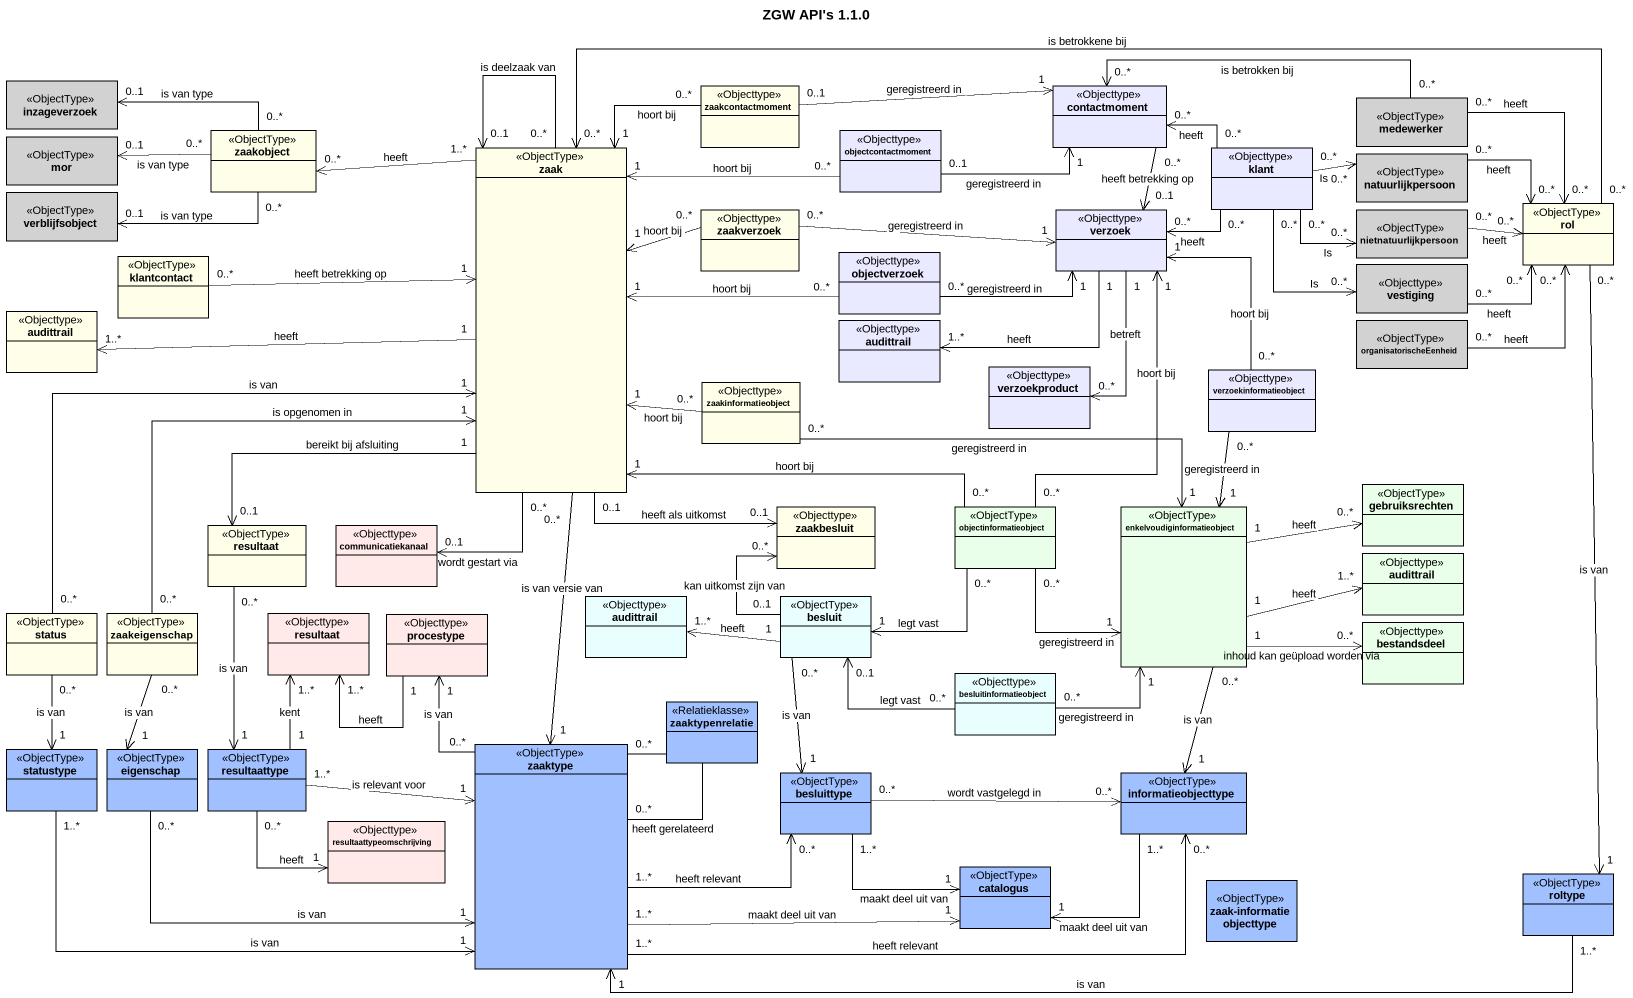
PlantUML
@startuml
title ZGW API's 1.1.0
hide circle
hide empty members
class inzageverzoek <<ObjectType>> #D2D2D2
class zaakcontactmoment <<Objecttype>> #FFFFE9
class contactmoment <<Objecttype>> #E9E9FF
class mor <<ObjectType>> #D2D2D2
class zaakobject <<ObjectType>> #FFFFE9
class objectcontactmoment <<Objecttype>> #E9E9FF
class medewerker <<ObjectType>> #D2D2D2
class zaak <<ObjectType>> #FFFFE9
class klant <<Objecttype>> #E9E9FF
class natuurlijkpersoon <<ObjectType>> #D2D2D2
class verblijfsobject <<ObjectType>> #D2D2D2
class zaakverzoek <<Objecttype>> #FFFFE9
class verzoek <<Objecttype>> #E9E9FF
class nietnatuurlijkpersoon <<ObjectType>> #D2D2D2
class rol <<ObjectType>> #FFFFE9
class klantcontact <<ObjectType>> #FFFFE9
class objectverzoek <<Objecttype>> #E9E9FF
class vestiging <<Objecttype>> #D2D2D2
class audittrail <<Objecttype>> #FFFFE9
class "audittrail" as audittrail_2 <<Objecttype>> #E9E9FF
class organisatorischeEenheid <<ObjectType>> #D2D2D2
class zaakinformatieobject <<Objecttype>> #FFFFE9
class verzoekproduct <<Objecttype>> #E9E9FF
class verzoekinformatieobject <<Objecttype>> #E9E9FF
class gebruiksrechten <<ObjectType>> #E9FFE9
class resultaat <<ObjectType>> #FFFFE9
class communicatiekanaal <<Objecttype>> #FFE9E9
class zaakbesluit <<Objecttype>> #FFFFE9
class objectinformatieobject <<ObjectType>> #E9FFE9
class enkelvoudiginformatieobject <<ObjectType>> #E9FFE9
class "audittrail" as audittrail_3 <<Objecttype>> #E9FFE9
class status <<ObjectType>> #FFFFE9
class zaakeigenschap <<ObjectType>> #FFFFE9
class "resultaat" as resultaat_2 <<Objecttype>> #FFE9E9
class procestype <<Objecttype>> #FFE9E9
class "audittrail" as audittrail_4 <<Objecttype>> #E9FFFF
class besluit <<ObjectType>> #E9FFFF
class bestandsdeel <<Objecttype>> #E9FFE9
class besluitinformatieobject <<Objecttype>> #E9FFFF
class zaaktypenrelatie <<Relatieklasse>> #A0C0FF
class statustype <<ObjectType>> #A0C0FF
class eigenschap <<ObjectType>> #A0C0FF
class resultaattype <<ObjectType>> #A0C0FF
class zaaktype <<ObjectType>> #A0C0FF
class besluittype <<ObjectType>> #A0C0FF
class informatieobjecttype <<ObjectType>> #A0C0FF
class resultaattypeomschrijving <<Objecttype>> #FFE9E9
class catalogus <<ObjectType>> #A0C0FF
class "zaak-informatieobjecttype" as zaak_informatieobjecttype <<ObjectType>> #A0C0FF
class roltype <<ObjectType>> #A0C0FF
zaakcontactmoment "0..1" -right-> "1" contactmoment : geregistreerd in
contactmoment "1" <-left- "0..1" objectcontactmoment : geregistreerd in
contactmoment "0..*" --> "0..1" verzoek : heeft betrekking op
zaakobject "0..*" -left-> "0..1" inzageverzoek : is van type
zaakobject "0..*" -left-> "0..1" mor : is van type
zaakobject "0..*" -left-> "0..1" verblijfsobject : is van type
objectcontactmoment "0..*" -left-> "1" zaak : hoort bij
medewerker "0..*" -left-> "0..*" contactmoment : is betrokken bij
medewerker "0..*" --> "0..*" rol : heeft
zaak "1" <-up- "0..*" zaakcontactmoment : hoort bij
zaak "1..*" -left-> "0..*" zaakobject : heeft
zaak "0..*" --> "0..1" zaak : is deelzaak van
zaak "1" <-right- "0..*" zaakverzoek : hoort bij
zaak "1" -left-> "1..*" audittrail : heeft
zaak "1" <-right- "0..*" zaakinformatieobject : hoort bij
zaak "0..*" --> "0..1" communicatiekanaal : wordt gestart via
zaak "0..1" --> "0..1" zaakbesluit : heeft als uitkomst
zaak "0..*" --> "1" zaaktype : is van versie van
klant "0..*" -left-> "0..*" contactmoment : heeft
klant "0..*" -right-> "0..*" natuurlijkpersoon : Is
klant "0..*" -left-> "0..*" verzoek : heeft
klant "0..*" -right-> "0..*" nietnatuurlijkpersoon : Is
klant "0..*" --> "0..*" vestiging : Is
natuurlijkpersoon "0..*" -right-> "0..*" rol : heeft
zaakverzoek "0..*" -right-> "1" verzoek : geregistreerd in
verzoek "1" <-left- "0..*" objectverzoek : geregistreerd in
verzoek "1" -left-> "1..*" audittrail_2 : heeft
verzoek "1" --> "0..*" verzoekproduct : betreft
verzoek "1" <-- "0..*" verzoekinformatieobject : hoort bij
nietnatuurlijkpersoon "0..*" -right-> "0..*" rol : heeft
rol "0..*" -left-> "0..*" zaak : is betrokkene bij
rol "0..*" --> "1" roltype : is van
klantcontact "0..*" -right-> "1" zaak : heeft betrekking op
objectverzoek "0..*" -left-> "1" zaak : hoort bij
vestiging "0..*" -right-> "0..*" rol : heeft
organisatorischeEenheid "0..*" -up-> "0..*" rol : heeft
zaakinformatieobject "0..*" -right-> "1" enkelvoudiginformatieobject : geregistreerd in
verzoekinformatieobject "0..*" --> "1" enkelvoudiginformatieobject : geregistreerd in
resultaat "0..1" <-up- "1" zaak : bereikt bij afsluiting
resultaat "0..*" --> "1" resultaattype : is van
zaakbesluit "0..*" <-- "0..1" besluit : kan uitkomst zijn van
objectinformatieobject "0..*" -left-> "1" zaak : hoort bij
objectinformatieobject "0..*" -up-> "1" verzoek : hoort bij
objectinformatieobject "0..*" -left-> "1" besluit : legt vast
enkelvoudiginformatieobject "1" -right-> "0..*" gebruiksrechten : heeft
enkelvoudiginformatieobject "1" <-left- "0..*" objectinformatieobject : geregistreerd in
enkelvoudiginformatieobject "1" -right-> "1..*" audittrail_3 : heeft
enkelvoudiginformatieobject "1" -right-> "0..*" bestandsdeel : inhoud kan geüpload worden via
enkelvoudiginformatieobject "0..*" --> "1" informatieobjecttype : is van
status "0..*" -up-> "1" zaak : is van
status "0..*" --> "1" statustype : is van
zaakeigenschap "0..*" -up-> "1" zaak : is opgenomen in
procestype "1" -left-> "1..*" resultaat_2 : heeft
besluit "1" -left-> "1..*" audittrail_4 : heeft
besluit "0..1" <-right- "0..*" besluitinformatieobject : legt vast
besluit "0..*" --> "1" besluittype : is van
besluitinformatieobject "0..*" -up-> "1" enkelvoudiginformatieobject : geregistreerd in
statustype "1..*" -right-> "1" zaaktype : is van
eigenschap "1" <-up- "0..*" zaakeigenschap : is van
eigenschap "0..*" -right-> "1" zaaktype : is van
resultaattype "1" -up-> "1..*" resultaat_2 : kent
resultaattype "1..*" -right-> "1" zaaktype : is relevant voor
resultaattype "0..*" -right-> "1" resultaattypeomschrijving : heeft
zaaktype "0..*" -up-> "1" procestype : is van
zaaktype "0..*" -- "0..*" zaaktype : heeft gerelateerd
zaaktype "1..*" -right-> "0..*" besluittype : heeft relevant
zaaktype "1..*" -right-> "0..*" informatieobjecttype : heeft relevant
zaaktype "1..*" -right-> "1" catalogus : maakt deel uit van
besluittype "0..*" -right-> "0..*" informatieobjecttype : wordt vastgelegd in
besluittype "1..*" -right-> "1" catalogus : maakt deel uit van
informatieobjecttype "1..*" -left-> "1" catalogus : maakt deel uit van
roltype "1..*" -left-> "1" zaaktype : is van
@enduml
